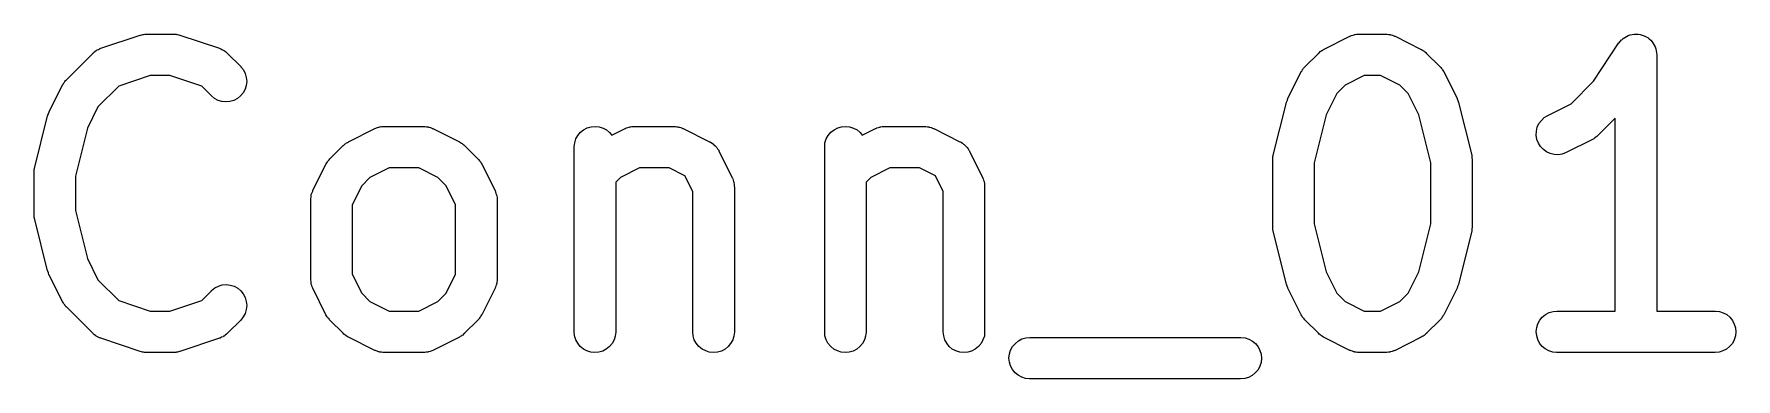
# Model space of a CAD drawing. Extents: x 118.6 to 187.3, y -130.9 to -41.9.
# Drawn here: x 119.77 to 125.92, y -61.35 to -60.11 of the extents above; entities that cross this region are included whole.
import ezdxf

# ---------------------------------------------------------------- set-up
doc = ezdxf.new("R2010")
doc.units = 0
doc.layers.add('BLACK', color=7, linetype='CONTINUOUS')

msp = doc.modelspace()

# ---------------------------------------------------------------- linework, layer by layer
at = {"layer": 'BLACK', "linetype": 'CONTINUOUS'}
for p, q in [((120.014, -60.1588), (120.157, -60.1112)), ((120.157, -60.1112), (120.158, -60.1109)), ((120.158, -60.1109), (120.162, -60.11)), ((120.162, -60.11), (120.166, -60.1088)), ((120.166, -60.1088), (120.169, -60.1085)), ((120.169, -60.1085), (120.173, -60.1079)), ((120.173, -60.1079), (120.177, -60.1078)), ((120.177, -60.1078), (120.181, -60.1074)), ((120.181, -60.1074), (120.276, -60.1074)), ((120.276, -60.1074), (120.277, -60.1074)), ((120.277, -60.1074), (120.281, -60.1079)), ((120.281, -60.1079), (120.286, -60.108)), ((120.286, -60.108), (120.289, -60.1087)), ((120.289, -60.1087), (120.292, -60.109)), ((120.292, -60.109), (120.296, -60.1103)), ((120.296, -60.1103), (120.3, -60.1112)), ((120.3, -60.1112), (120.443, -60.1588)), ((124.433, -60.1629), (124.528, -60.1153)), ((124.528, -60.1153), (124.529, -60.1148)), ((124.529, -60.1148), (124.531, -60.1141)), ((124.531, -60.1141), (124.533, -60.113)), ((124.533, -60.113), (124.538, -60.1116)), ((124.538, -60.1116), (124.543, -60.1098)), ((124.543, -60.1098), (124.545, -60.1094)), ((124.545, -60.1094), (124.547, -60.1088)), ((124.547, -60.1088), (124.552, -60.1083)), ((124.552, -60.1083), (124.558, -60.1075)), ((124.558, -60.1075), (124.56, -60.1076)), ((124.56, -60.1076), (124.562, -60.1074)), ((124.562, -60.1074), (124.657, -60.1074)), ((124.657, -60.1074), (124.658, -60.1074)), ((124.658, -60.1074), (124.66, -60.1076)), ((124.66, -60.1076), (124.663, -60.1076)), ((124.663, -60.1076), (124.668, -60.1084)), ((124.668, -60.1084), (124.673, -60.109)), ((124.673, -60.109), (124.675, -60.1097)), ((124.675, -60.1097), (124.677, -60.1101)), ((124.677, -60.1101), (124.682, -60.1119)), ((124.682, -60.1119), (124.687, -60.1134)), ((124.687, -60.1134), (124.689, -60.1145)), ((124.689, -60.1145), (124.691, -60.1153)), ((124.691, -60.1153), (124.786, -60.1629)), ((125.408, -60.2775), (125.499, -60.1408)), ((125.499, -60.1408), (125.5, -60.14)), ((125.5, -60.1399), (125.505, -60.1343)), ((125.5, -60.14), (125.5, -60.1399)), ((125.5, -60.14), (125.5, -60.14)), ((125.5, -60.14), (125.5, -60.14)), ((125.505, -60.1343), (125.509, -60.1288)), ((125.509, -60.1288), (125.51, -60.1287)), ((125.509, -60.1288), (125.509, -60.1288)), ((125.51, -60.1287), (125.515, -60.124)), ((125.515, -60.124), (125.521, -60.1196)), ((125.521, -60.1196), (125.528, -60.116)), ((125.521, -60.1196), (125.521, -60.1196)), ((125.521, -60.1196), (125.521, -60.1196)), ((125.528, -60.116), (125.534, -60.1128)), ((125.534, -60.1128), (125.541, -60.1107)), ((125.534, -60.1128), (125.534, -60.1128)), ((125.534, -60.1128), (125.534, -60.1128)), ((125.541, -60.1107), (125.548, -60.1087)), ((125.548, -60.1087), (125.555, -60.108)), ((125.548, -60.1087), (125.548, -60.1087)), ((125.548, -60.1087), (125.548, -60.1087)), ((125.555, -60.108), (125.562, -60.1074)), ((125.562, -60.1074), (125.563, -60.1074)), ((125.562, -60.1074), (125.562, -60.1074)), ((125.563, -60.1074), (125.57, -60.1082)), ((125.57, -60.1082), (125.577, -60.1089)), ((125.577, -60.1089), (125.577, -60.1089)), ((125.577, -60.1089), (125.577, -60.1089)), ((125.577, -60.1089), (125.584, -60.1112)), ((125.584, -60.1112), (125.591, -60.1132)), ((125.591, -60.1132), (125.591, -60.1133)), ((125.591, -60.1133), (125.591, -60.1133)), ((125.591, -60.1133), (125.598, -60.1168)), ((125.598, -60.1168), (125.604, -60.1202)), ((125.604, -60.1202), (125.604, -60.1202)), ((125.604, -60.1202), (125.604, -60.1203)), ((125.604, -60.1203), (125.609, -60.1248)), ((125.609, -60.1248), (125.615, -60.1295)), ((125.615, -60.1295), (125.615, -60.1296)), ((125.615, -60.1296), (125.615, -60.1296)), ((125.615, -60.1296), (125.62, -60.1356)), ((125.62, -60.1356), (125.624, -60.1409)), ((125.624, -60.1409), (125.624, -60.1409)), ((125.624, -60.1409), (125.624, -60.141)), ((125.624, -60.141), (125.628, -60.1479)), ((119.89, -60.2722), (119.985, -60.177)), ((119.985, -60.177), (119.986, -60.1762)), ((119.986, -60.1762), (119.988, -60.1749)), ((119.988, -60.1749), (119.989, -60.1733)), ((119.989, -60.1733), (119.993, -60.1703)), ((119.993, -60.1703), (119.997, -60.1671)), ((119.997, -60.1671), (119.999, -60.1661)), ((119.999, -60.1661), (120.001, -60.1648)), ((120.001, -60.1648), (120.006, -60.1627)), ((120.006, -60.1627), (120.01, -60.1604)), ((120.01, -60.1604), (120.012, -60.1597)), ((120.012, -60.1597), (120.014, -60.1588)), ((120.443, -60.1588), (120.444, -60.1592)), ((120.444, -60.1592), (120.446, -60.1601)), ((120.446, -60.1601), (120.448, -60.1608)), ((120.448, -60.1608), (120.452, -60.1632)), ((120.452, -60.1632), (120.457, -60.1653)), ((120.457, -60.1653), (120.459, -60.1666)), ((120.459, -60.1666), (120.461, -60.1677)), ((120.461, -60.1677), (120.465, -60.1709)), ((120.465, -60.1709), (120.469, -60.1739)), ((120.469, -60.1739), (120.47, -60.1756)), ((120.47, -60.1756), (120.472, -60.177)), ((120.472, -60.177), (120.52, -60.2246)), ((124.366, -60.2246), (124.414, -60.177)), ((124.414, -60.1762), (124.418, -60.1736)), ((124.414, -60.177), (124.414, -60.1762)), ((124.418, -60.1736), (124.421, -60.1707)), ((124.421, -60.1707), (124.423, -60.169)), ((124.423, -60.169), (124.426, -60.1671)), ((124.426, -60.1671), (124.43, -60.1652)), ((124.43, -60.1652), (124.433, -60.1629)), ((124.786, -60.1629), (124.787, -60.1634)), ((124.787, -60.1634), (124.79, -60.1657)), ((124.79, -60.1657), (124.794, -60.1677)), ((124.794, -60.1677), (124.797, -60.1697)), ((124.797, -60.1697), (124.799, -60.1714)), ((124.799, -60.1714), (124.802, -60.1743)), ((124.802, -60.1743), (124.805, -60.177)), ((124.805, -60.177), (124.853, -60.2246)), ((125.628, -60.1479), (125.631, -60.1538)), ((125.631, -60.1538), (125.631, -60.1539)), ((125.631, -60.1539), (125.631, -60.1539)), ((125.631, -60.1539), (125.633, -60.161)), ((125.633, -60.161), (125.635, -60.1678)), ((125.635, -60.1678), (125.635, -60.1679)), ((125.635, -60.1679), (125.635, -60.1679)), ((125.635, -60.1679), (125.636, -60.1753)), ((125.636, -60.1753), (125.637, -60.1824)), ((125.637, -60.1824), (125.637, -61.1074)), ((120.193, -60.2574), (120.079, -60.2956)), ((120.264, -60.2574), (120.193, -60.2574)), ((120.379, -60.2956), (120.264, -60.2574)), ((120.52, -60.2246), (120.52, -60.2253)), ((120.52, -60.2253), (120.53, -60.2368)), ((120.53, -60.2368), (120.536, -60.2498)), ((120.536, -60.2498), (120.54, -60.2638)), ((120.54, -60.2638), (120.542, -60.2784)), ((124.304, -60.3393), (124.352, -60.2441)), ((124.352, -60.2431), (124.355, -60.2396)), ((124.352, -60.2441), (124.352, -60.2431)), ((124.355, -60.2396), (124.357, -60.2359)), ((124.357, -60.2359), (124.359, -60.2335)), ((124.359, -60.2335), (124.36, -60.2309)), ((124.36, -60.2309), (124.363, -60.2278)), ((124.363, -60.2278), (124.366, -60.2246)), ((124.58, -60.2574), (124.511, -60.2916)), ((124.639, -60.2574), (124.58, -60.2574)), ((124.708, -60.2916), (124.639, -60.2574)), ((124.853, -60.2246), (124.854, -60.2253)), ((124.854, -60.2253), (124.856, -60.2286)), ((124.856, -60.2286), (124.859, -60.2317)), ((124.859, -60.2317), (124.861, -60.2343)), ((124.861, -60.2343), (124.863, -60.2368)), ((124.863, -60.2368), (124.865, -60.2405)), ((124.865, -60.2405), (124.867, -60.2441)), ((124.867, -60.2441), (124.915, -60.3393)), ((119.828, -60.3869), (119.876, -60.2917)), ((119.876, -60.2908), (119.879, -60.2872)), ((119.876, -60.2917), (119.876, -60.2908)), ((119.879, -60.2872), (119.881, -60.2835)), ((119.881, -60.2835), (119.883, -60.2811)), ((119.883, -60.2811), (119.884, -60.2785)), ((119.884, -60.2785), (119.887, -60.2755)), ((119.887, -60.2755), (119.89, -60.2722)), ((120.079, -60.2956), (120.004, -60.3697)), ((120.414, -60.3307), (120.379, -60.2956)), ((120.425, -60.3399), (120.414, -60.3307)), ((120.519, -60.331), (120.508, -60.3402)), ((120.529, -60.3198), (120.519, -60.331)), ((120.536, -60.3069), (120.529, -60.3198)), ((120.54, -60.293), (120.536, -60.3069)), ((120.542, -60.2784), (120.54, -60.293)), ((124.481, -60.322), (124.442, -60.399)), ((124.511, -60.2916), (124.481, -60.322)), ((124.738, -60.322), (124.708, -60.2916)), ((124.777, -60.399), (124.738, -60.322)), ((125.327, -60.3588), (125.408, -60.2775)), ((119.825, -60.3941), (119.828, -60.3876)), ((119.828, -60.3873), (119.828, -60.3869)), ((119.828, -60.3876), (119.828, -60.3873)), ((120.004, -60.3697), (119.966, -60.4467)), ((120.438, -60.3469), (120.425, -60.3399)), ((120.452, -60.3511), (120.438, -60.3469)), ((120.466, -60.3526), (120.452, -60.3511)), ((120.481, -60.3512), (120.466, -60.3526)), ((120.495, -60.3471), (120.481, -60.3512)), ((120.508, -60.3402), (120.495, -60.3471)), ((124.251, -60.5451), (124.299, -60.3547)), ((124.299, -60.353), (124.302, -60.3465)), ((124.299, -60.3533), (124.299, -60.353)), ((124.299, -60.3537), (124.299, -60.3533)), ((124.299, -60.3547), (124.299, -60.3537)), ((124.302, -60.3465), (124.304, -60.3399)), ((124.304, -60.3396), (124.304, -60.3393)), ((124.304, -60.3399), (124.304, -60.3396)), ((124.915, -60.3393), (124.915, -60.3403)), ((124.915, -60.3403), (124.915, -60.3406)), ((124.915, -60.3406), (124.915, -60.3409)), ((124.915, -60.3409), (124.918, -60.3475)), ((124.918, -60.3475), (124.92, -60.354)), ((124.92, -60.354), (124.92, -60.3543)), ((124.92, -60.3543), (124.92, -60.3547)), ((124.92, -60.3547), (124.968, -60.5451)), ((125.243, -60.401), (125.327, -60.3588)), ((119.775, -60.5928), (119.822, -60.4023)), ((119.822, -60.4023), (119.823, -60.4013)), ((119.823, -60.4006), (119.825, -60.3941)), ((119.823, -60.4009), (119.823, -60.4006)), ((119.823, -60.4013), (119.823, -60.4009)), ((119.966, -60.4467), (119.923, -60.6202)), ((120.909, -60.4963), (121.005, -60.4486)), ((121.005, -60.4482), (121.008, -60.4474)), ((121.005, -60.4486), (121.005, -60.4482)), ((121.008, -60.4474), (121.01, -60.4464)), ((121.01, -60.4464), (121.014, -60.4449)), ((121.014, -60.4449), (121.019, -60.4431)), ((121.019, -60.4431), (121.021, -60.4428)), ((121.021, -60.4428), (121.024, -60.4421)), ((121.024, -60.4421), (121.029, -60.4416)), ((121.029, -60.4416), (121.034, -60.4408)), ((121.034, -60.4408), (121.036, -60.4409)), ((121.036, -60.4409), (121.038, -60.4407)), ((121.038, -60.4407), (121.181, -60.4407)), ((121.181, -60.4407), (121.182, -60.4407)), ((121.182, -60.4407), (121.184, -60.441)), ((121.184, -60.441), (121.186, -60.4409)), ((121.186, -60.4409), (121.191, -60.4418)), ((121.191, -60.4418), (121.197, -60.4424)), ((121.197, -60.4424), (121.199, -60.443)), ((121.199, -60.443), (121.201, -60.4434)), ((121.201, -60.4434), (121.206, -60.4452)), ((121.206, -60.4452), (121.21, -60.4468)), ((121.21, -60.4468), (121.212, -60.4478)), ((121.212, -60.4478), (121.214, -60.4486)), ((121.214, -60.4486), (121.31, -60.4963)), ((121.748, -60.4621), (121.759, -60.453)), ((121.759, -60.453), (121.772, -60.4462)), ((121.772, -60.4462), (121.786, -60.442)), ((121.786, -60.442), (121.801, -60.4407)), ((121.801, -60.4407), (121.815, -60.4422)), ((121.815, -60.4422), (121.829, -60.4466)), ((121.829, -60.4466), (121.842, -60.4535)), ((121.842, -60.4535), (121.853, -60.4629)), ((121.861, -60.4727), (121.909, -60.4486)), ((121.909, -60.4486), (121.91, -60.4482)), ((121.91, -60.4482), (121.912, -60.4474)), ((121.912, -60.4474), (121.914, -60.4464)), ((121.914, -60.4464), (121.919, -60.4449)), ((121.919, -60.4449), (121.924, -60.4431)), ((121.924, -60.4431), (121.926, -60.4428)), ((121.926, -60.4428), (121.928, -60.4421)), ((121.928, -60.4421), (121.933, -60.4416)), ((121.933, -60.4416), (121.938, -60.4408)), ((121.938, -60.4408), (121.941, -60.4409)), ((121.941, -60.4409), (121.943, -60.4407)), ((121.943, -60.4407), (122.086, -60.4407)), ((122.086, -60.4407), (122.087, -60.4407)), ((122.087, -60.4407), (122.089, -60.441)), ((122.089, -60.441), (122.091, -60.4409)), ((122.091, -60.4409), (122.096, -60.4418)), ((122.096, -60.4418), (122.101, -60.4424)), ((122.101, -60.4424), (122.103, -60.443)), ((122.103, -60.443), (122.106, -60.4434)), ((122.106, -60.4434), (122.11, -60.4452)), ((122.11, -60.4452), (122.115, -60.4468)), ((122.115, -60.4468), (122.117, -60.4478)), ((122.117, -60.4478), (122.119, -60.4486)), ((122.119, -60.4486), (122.214, -60.4963)), ((122.652, -60.4621), (122.664, -60.453)), ((122.664, -60.453), (122.677, -60.4462)), ((122.677, -60.4462), (122.691, -60.442)), ((122.691, -60.442), (122.705, -60.4407)), ((122.705, -60.4407), (122.72, -60.4422)), ((122.72, -60.4422), (122.734, -60.4466)), ((122.734, -60.4466), (122.747, -60.4535)), ((122.747, -60.4535), (122.758, -60.4629)), ((122.766, -60.4727), (122.814, -60.4486)), ((122.814, -60.4486), (122.815, -60.4482)), ((122.815, -60.4482), (122.817, -60.4474)), ((122.817, -60.4474), (122.819, -60.4464)), ((122.819, -60.4464), (122.824, -60.4449)), ((122.824, -60.4449), (122.829, -60.4431)), ((122.829, -60.4431), (122.831, -60.4428)), ((122.831, -60.4428), (122.833, -60.4421)), ((122.833, -60.4421), (122.838, -60.4416)), ((122.838, -60.4416), (122.843, -60.4408)), ((122.843, -60.4408), (122.845, -60.4409)), ((122.845, -60.4409), (122.848, -60.4407)), ((122.848, -60.4407), (122.99, -60.4407)), ((122.99, -60.4407), (122.992, -60.4407)), ((122.992, -60.4407), (122.994, -60.441)), ((122.994, -60.441), (122.996, -60.4409)), ((122.996, -60.4409), (123.001, -60.4418)), ((123.001, -60.4418), (123.006, -60.4424)), ((123.006, -60.4424), (123.008, -60.443)), ((123.008, -60.443), (123.01, -60.4434)), ((123.01, -60.4434), (123.015, -60.4452)), ((123.015, -60.4452), (123.02, -60.4468)), ((123.02, -60.4468), (123.022, -60.4478)), ((123.022, -60.4478), (123.024, -60.4486)), ((123.024, -60.4486), (123.119, -60.4963)), ((124.442, -60.399), (124.399, -60.5726)), ((124.82, -60.5726), (124.777, -60.399)), ((125.202, -60.4584), (125.205, -60.4441)), ((125.205, -60.4441), (125.211, -60.4308)), ((125.211, -60.4308), (125.22, -60.4189)), ((125.22, -60.4189), (125.23, -60.4088)), ((125.23, -60.4088), (125.243, -60.401)), ((125.487, -60.4111), (125.424, -60.4735)), ((125.487, -61.1074), (125.487, -60.4111)), ((120.842, -60.5579), (120.89, -60.5103)), ((120.89, -60.5103), (120.891, -60.5096)), ((120.891, -60.5096), (120.894, -60.5069)), ((120.894, -60.5069), (120.897, -60.504)), ((120.897, -60.504), (120.9, -60.5024)), ((120.9, -60.5024), (120.902, -60.5004)), ((120.902, -60.5004), (120.906, -60.4985)), ((120.906, -60.4985), (120.909, -60.4963)), ((121.31, -60.4963), (121.311, -60.4967)), ((121.311, -60.4967), (121.314, -60.499)), ((121.314, -60.499), (121.318, -60.501)), ((121.318, -60.501), (121.32, -60.503)), ((121.32, -60.503), (121.323, -60.5047)), ((121.323, -60.5047), (121.326, -60.5076)), ((121.326, -60.5076), (121.329, -60.5103)), ((121.329, -60.5103), (121.377, -60.5579)), ((121.725, -60.5147), (121.727, -60.5001)), ((121.725, -60.5157), (121.725, -60.5147)), ((121.725, -61.1824), (121.725, -60.5157)), ((121.727, -60.5001), (121.731, -60.4862)), ((121.731, -60.4862), (121.738, -60.4733)), ((121.738, -60.4733), (121.748, -60.4621)), ((121.853, -60.4629), (121.861, -60.4727)), ((122.214, -60.4963), (122.215, -60.4967)), ((122.215, -60.4967), (122.217, -60.4976)), ((122.217, -60.4976), (122.218, -60.4983)), ((122.218, -60.4983), (122.223, -60.5016)), ((122.223, -60.5016), (122.228, -60.5047)), ((122.228, -60.5047), (122.229, -60.5058)), ((122.229, -60.5058), (122.23, -60.5068)), ((122.23, -60.5068), (122.234, -60.5109)), ((122.234, -60.5109), (122.238, -60.5149)), ((122.238, -60.5149), (122.239, -60.5162)), ((122.63, -60.5147), (122.631, -60.5001)), ((122.63, -60.5157), (122.63, -60.5147)), ((122.63, -61.1824), (122.63, -60.5157)), ((122.631, -60.5001), (122.636, -60.4862)), ((122.636, -60.4862), (122.643, -60.4733)), ((122.643, -60.4733), (122.652, -60.4621)), ((122.758, -60.4629), (122.766, -60.4727)), ((123.119, -60.4963), (123.12, -60.4967)), ((123.12, -60.4967), (123.122, -60.4976)), ((123.122, -60.4976), (123.123, -60.4983)), ((123.123, -60.4983), (123.128, -60.5016)), ((123.128, -60.5016), (123.132, -60.5047)), ((123.132, -60.5047), (123.134, -60.5058)), ((123.134, -60.5058), (123.135, -60.5068)), ((123.135, -60.5068), (123.139, -60.5109)), ((123.139, -60.5109), (123.143, -60.5149)), ((123.143, -60.5149), (123.144, -60.5162)), ((125.201, -60.473), (125.202, -60.4584)), ((125.204, -60.4875), (125.201, -60.473)), ((125.209, -60.5012), (125.204, -60.4875)), ((125.217, -60.5136), (125.209, -60.5012)), ((125.227, -60.5243), (125.217, -60.5136)), ((125.405, -60.4876), (125.31, -60.5352)), ((125.409, -60.4853), (125.405, -60.4876)), ((125.412, -60.4834), (125.409, -60.4853)), ((125.415, -60.4814), (125.412, -60.4834)), ((125.417, -60.4798), (125.415, -60.4814)), ((125.42, -60.4769), (125.417, -60.4798)), ((125.424, -60.4742), (125.42, -60.4769)), ((125.424, -60.4735), (125.424, -60.4742)), ((120.781, -60.6726), (120.828, -60.5774)), ((120.828, -60.5774), (120.829, -60.5765)), ((120.829, -60.5765), (120.831, -60.5729)), ((120.831, -60.5729), (120.833, -60.5692)), ((120.833, -60.5692), (120.835, -60.5668)), ((120.835, -60.5668), (120.837, -60.5642)), ((120.837, -60.5642), (120.84, -60.5612)), ((120.84, -60.5612), (120.842, -60.5579)), ((121.377, -60.5579), (121.378, -60.5587)), ((121.378, -60.5587), (121.38, -60.562)), ((121.38, -60.562), (121.383, -60.565)), ((121.383, -60.565), (121.385, -60.5677)), ((121.385, -60.5677), (121.387, -60.5701)), ((121.387, -60.5701), (121.389, -60.5738)), ((121.389, -60.5738), (121.391, -60.5774)), ((121.391, -60.5774), (121.439, -60.6726)), ((122.239, -60.5162), (122.24, -60.5174)), ((122.24, -60.5174), (122.243, -60.5222)), ((122.243, -60.5222), (122.247, -60.5269)), ((122.247, -60.5269), (122.247, -60.5284)), ((122.247, -60.5284), (122.248, -60.5298)), ((122.248, -60.5298), (122.296, -60.625)), ((123.144, -60.5162), (123.145, -60.5174)), ((123.145, -60.5174), (123.148, -60.5222)), ((123.148, -60.5222), (123.151, -60.5269)), ((123.151, -60.5269), (123.152, -60.5284)), ((123.152, -60.5284), (123.153, -60.5298)), ((123.153, -60.5298), (123.2, -60.625)), ((124.249, -60.5596), (124.25, -60.5537)), ((124.249, -60.561), (124.249, -60.5596)), ((124.249, -60.5623), (124.249, -60.561)), ((124.249, -60.5633), (124.249, -60.5623)), ((124.249, -60.8014), (124.249, -60.5633)), ((124.25, -60.5477), (124.251, -60.5465)), ((124.25, -60.5537), (124.25, -60.5477)), ((124.251, -60.5465), (124.251, -60.5451)), ((124.399, -60.5726), (124.399, -60.7922)), ((124.82, -60.7922), (124.82, -60.5726)), ((124.968, -60.5451), (124.968, -60.5462)), ((124.968, -60.5462), (124.968, -60.5475)), ((124.968, -60.5475), (124.969, -60.5488)), ((124.969, -60.5488), (124.969, -60.5547)), ((124.969, -60.5547), (124.97, -60.5607)), ((124.97, -60.5607), (124.97, -60.562)), ((124.97, -60.562), (124.97, -60.5633)), ((124.97, -60.5633), (124.97, -60.8014)), ((125.238, -60.5329), (125.227, -60.5243)), ((125.252, -60.539), (125.238, -60.5329)), ((125.266, -60.5424), (125.252, -60.539)), ((125.281, -60.543), (125.266, -60.5424)), ((125.295, -60.5407), (125.281, -60.543)), ((125.309, -60.5356), (125.295, -60.5407)), ((125.31, -60.5352), (125.309, -60.5356)), ((119.773, -60.6072), (119.774, -60.6013)), ((119.773, -60.6086), (119.773, -60.6072)), ((119.773, -60.6099), (119.773, -60.6086)), ((119.773, -60.611), (119.773, -60.6099)), ((119.773, -60.7538), (119.773, -60.611)), ((119.774, -60.5954), (119.775, -60.5941)), ((119.774, -60.6013), (119.774, -60.5954)), ((119.775, -60.5941), (119.775, -60.5928)), ((119.923, -60.6202), (119.923, -60.7446)), ((120.987, -60.625), (120.957, -60.6554)), ((121.056, -60.5907), (120.987, -60.625)), ((121.163, -60.5907), (121.056, -60.5907)), ((121.232, -60.625), (121.163, -60.5907)), ((121.262, -60.6554), (121.232, -60.625)), ((121.892, -60.625), (121.875, -60.642)), ((121.961, -60.5907), (121.892, -60.625)), ((122.068, -60.5907), (121.961, -60.5907)), ((122.125, -60.6192), (122.068, -60.5907)), ((122.154, -60.6763), (122.125, -60.6192)), ((122.296, -60.625), (122.296, -60.626)), ((122.296, -60.626), (122.297, -60.628)), ((122.297, -60.628), (122.298, -60.63)), ((122.298, -60.63), (122.299, -60.6349)), ((122.299, -60.6349), (122.301, -60.6397)), ((122.797, -60.625), (122.78, -60.642)), ((122.865, -60.5907), (122.797, -60.625)), ((122.973, -60.5907), (122.865, -60.5907)), ((123.03, -60.6192), (122.973, -60.5907)), ((123.058, -60.6763), (123.03, -60.6192)), ((123.2, -60.625), (123.201, -60.626)), ((123.201, -60.626), (123.202, -60.628)), ((123.202, -60.628), (123.203, -60.63)), ((123.203, -60.63), (123.204, -60.6349)), ((123.204, -60.6349), (123.206, -60.6397)), ((120.773, -60.7007), (120.774, -60.6957)), ((120.774, -60.6906), (120.775, -60.6885)), ((120.774, -60.6957), (120.774, -60.6906)), ((120.775, -60.6863), (120.777, -60.6815)), ((120.775, -60.6885), (120.775, -60.6863)), ((120.777, -60.6815), (120.779, -60.6766)), ((120.779, -60.6766), (120.78, -60.6747)), ((120.78, -60.6747), (120.781, -60.6726)), ((120.957, -60.6554), (120.923, -60.7239)), ((121.296, -60.7239), (121.262, -60.6554)), ((121.439, -60.6726), (121.439, -60.6736)), ((121.439, -60.6736), (121.44, -60.6757)), ((121.44, -60.6757), (121.441, -60.6776)), ((121.441, -60.6776), (121.442, -60.6825)), ((121.442, -60.6825), (121.444, -60.6873)), ((121.444, -60.6873), (121.444, -60.6895)), ((121.444, -60.6895), (121.445, -60.6916)), ((121.445, -60.6916), (121.446, -60.6967)), ((121.446, -60.6967), (121.446, -60.7018)), ((121.875, -60.642), (121.875, -61.1824)), ((122.154, -61.1824), (122.154, -60.6763)), ((122.301, -60.6397), (122.302, -60.6419)), ((122.302, -60.6419), (122.302, -60.644)), ((122.302, -60.644), (122.303, -60.6491)), ((122.303, -60.6491), (122.303, -60.6542)), ((122.303, -60.6542), (122.303, -60.6564)), ((122.303, -60.6564), (122.304, -60.6586)), ((122.304, -60.6586), (122.304, -61.1824)), ((122.78, -60.642), (122.78, -61.1824)), ((123.058, -61.1824), (123.058, -60.6763)), ((123.206, -60.6397), (123.206, -60.6419)), ((123.206, -60.6419), (123.207, -60.644)), ((123.207, -60.644), (123.207, -60.6491)), ((123.207, -60.6491), (123.208, -60.6542)), ((123.208, -60.6542), (123.208, -60.6564)), ((123.208, -60.6564), (123.208, -60.6586)), ((123.208, -60.6586), (123.208, -61.1824)), ((119.773, -60.7551), (119.773, -60.7538)), ((119.773, -60.7565), (119.773, -60.7551)), ((119.773, -60.7624), (119.773, -60.7565)), ((119.923, -60.7446), (119.966, -60.9181)), ((120.773, -60.7029), (120.773, -60.7007)), ((120.773, -60.7051), (120.773, -60.7029)), ((120.773, -60.7062), (120.773, -60.7051)), ((120.773, -60.9919), (120.773, -60.7062)), ((120.923, -60.7239), (120.923, -60.9742)), ((121.296, -60.9742), (121.296, -60.7239)), ((121.446, -60.7018), (121.446, -60.704)), ((121.446, -60.704), (121.446, -60.7062)), ((121.446, -60.7062), (121.446, -60.9919)), ((119.774, -60.7684), (119.773, -60.7624)), ((119.774, -60.7697), (119.774, -60.7684)), ((119.775, -60.771), (119.774, -60.7697)), ((119.775, -60.772), (119.775, -60.771)), ((119.822, -60.9625), (119.775, -60.772)), ((124.249, -60.8028), (124.249, -60.8014)), ((124.249, -60.8041), (124.249, -60.8028)), ((124.25, -60.81), (124.249, -60.8041)), ((124.25, -60.816), (124.25, -60.81)), ((124.251, -60.8173), (124.25, -60.816)), ((124.251, -60.8186), (124.251, -60.8173)), ((124.251, -60.8196), (124.251, -60.8186)), ((124.299, -61.0101), (124.251, -60.8196)), ((124.399, -60.7922), (124.442, -60.9657)), ((124.777, -60.9657), (124.82, -60.7922)), ((124.968, -60.8196), (124.92, -61.0101)), ((124.969, -60.817), (124.968, -60.8183)), ((124.968, -60.8183), (124.968, -60.8196)), ((124.97, -60.8051), (124.969, -60.8111)), ((124.969, -60.8111), (124.969, -60.817)), ((124.97, -60.8014), (124.97, -60.8025)), ((124.97, -60.8025), (124.97, -60.8038)), ((124.97, -60.8038), (124.97, -60.8051)), ((119.966, -60.9181), (120.004, -60.9951)), ((119.823, -60.9628), (119.822, -60.9625)), ((119.823, -60.9631), (119.823, -60.9628)), ((119.825, -60.9696), (119.823, -60.9631)), ((119.827, -60.9763), (119.825, -60.9696)), ((119.828, -60.9766), (119.827, -60.9763)), ((119.828, -60.9769), (119.828, -60.9766)), ((119.828, -60.9778), (119.828, -60.9769)), ((119.876, -61.0731), (119.828, -60.9778)), ((120.004, -60.9951), (120.079, -61.0692)), ((120.773, -60.9941), (120.773, -60.9919)), ((120.773, -60.9963), (120.773, -60.9941)), ((120.774, -61.0014), (120.773, -60.9963)), ((120.774, -61.0065), (120.774, -61.0014)), ((120.775, -61.0086), (120.774, -61.0065)), ((120.923, -60.9742), (120.957, -61.0427)), ((121.262, -61.0427), (121.296, -60.9742)), ((121.445, -61.0075), (121.444, -61.0096)), ((121.446, -60.9974), (121.445, -61.0024)), ((121.445, -61.0024), (121.445, -61.0075)), ((121.446, -60.9919), (121.446, -60.993)), ((121.446, -60.993), (121.446, -60.9951)), ((121.446, -60.9951), (121.446, -60.9974)), ((124.442, -60.9657), (124.481, -61.0427)), ((124.738, -61.0427), (124.777, -60.9657)), ((120.079, -61.0692), (120.193, -61.1074)), ((120.264, -61.1074), (120.379, -61.0692)), ((120.379, -61.0692), (120.414, -61.0341)), ((120.414, -61.0334), (120.426, -61.0242)), ((120.414, -61.0341), (120.414, -61.0334)), ((120.426, -61.0242), (120.439, -61.0175)), ((120.439, -61.0175), (120.453, -61.0134)), ((120.453, -61.0134), (120.467, -61.0121)), ((120.467, -61.0121), (120.482, -61.0137)), ((120.482, -61.0137), (120.496, -61.0181)), ((120.496, -61.0181), (120.509, -61.0251)), ((120.509, -61.0251), (120.52, -61.0345)), ((120.52, -61.0345), (120.529, -61.0459)), ((120.529, -61.0459), (120.536, -61.0588)), ((120.536, -61.0588), (120.54, -61.0728)), ((120.775, -61.0108), (120.775, -61.0086)), ((120.777, -61.0156), (120.775, -61.0108)), ((120.778, -61.0205), (120.777, -61.0156)), ((120.779, -61.0224), (120.778, -61.0205)), ((120.78, -61.0245), (120.779, -61.0224)), ((120.781, -61.0254), (120.78, -61.0245)), ((120.828, -61.1207), (120.781, -61.0254)), ((120.957, -61.0427), (120.987, -61.0731)), ((121.232, -61.0731), (121.262, -61.0427)), ((121.439, -61.0254), (121.391, -61.1207)), ((121.44, -61.0214), (121.439, -61.0234)), ((121.439, -61.0234), (121.439, -61.0254)), ((121.442, -61.0166), (121.44, -61.0214)), ((121.444, -61.0118), (121.442, -61.0166)), ((121.444, -61.0096), (121.444, -61.0118)), ((124.299, -61.0104), (124.299, -61.0101)), ((124.299, -61.0108), (124.299, -61.0104)), ((124.301, -61.0173), (124.299, -61.0108)), ((124.304, -61.0239), (124.301, -61.0173)), ((124.304, -61.0242), (124.304, -61.0239)), ((124.304, -61.0245), (124.304, -61.0242)), ((124.304, -61.0254), (124.304, -61.0245)), ((124.352, -61.1207), (124.304, -61.0254)), ((124.481, -61.0427), (124.511, -61.0731)), ((124.708, -61.0731), (124.738, -61.0427)), ((124.915, -61.0254), (124.867, -61.1207)), ((124.917, -61.0183), (124.915, -61.0248)), ((124.915, -61.0248), (124.915, -61.0251)), ((124.915, -61.0251), (124.915, -61.0254)), ((124.92, -61.0118), (124.917, -61.0183)), ((124.92, -61.0101), (124.92, -61.0111)), ((124.92, -61.0111), (124.92, -61.0114)), ((124.92, -61.0114), (124.92, -61.0118)), ((119.878, -61.0766), (119.876, -61.0731)), ((119.88, -61.0804), (119.878, -61.0766)), ((119.882, -61.0828), (119.88, -61.0804)), ((119.884, -61.0855), (119.882, -61.0828)), ((119.886, -61.0885), (119.884, -61.0855)), ((119.889, -61.0918), (119.886, -61.0885)), ((119.89, -61.0926), (119.889, -61.0918)), ((119.985, -61.1878), (119.89, -61.0926)), ((120.193, -61.1074), (120.264, -61.1074)), ((120.529, -61.1289), (120.52, -61.1402)), ((120.536, -61.116), (120.529, -61.1289)), ((120.54, -61.102), (120.536, -61.116)), ((120.54, -61.0728), (120.542, -61.0874)), ((120.542, -61.0874), (120.54, -61.102)), ((120.83, -61.1243), (120.828, -61.1207)), ((120.832, -61.128), (120.83, -61.1243)), ((120.834, -61.1304), (120.832, -61.128)), ((120.836, -61.1331), (120.834, -61.1304)), ((120.987, -61.0731), (121.056, -61.1074)), ((121.056, -61.1074), (121.163, -61.1074)), ((121.163, -61.1074), (121.232, -61.0731)), ((121.386, -61.1289), (121.384, -61.1313)), ((121.388, -61.1252), (121.386, -61.1289)), ((121.39, -61.1216), (121.388, -61.1252)), ((121.391, -61.1207), (121.39, -61.1216)), ((124.354, -61.1243), (124.352, -61.1207)), ((124.356, -61.128), (124.354, -61.1243)), ((124.358, -61.1304), (124.356, -61.128)), ((124.36, -61.1331), (124.358, -61.1304)), ((124.511, -61.0731), (124.58, -61.1074)), ((124.58, -61.1074), (124.639, -61.1074)), ((124.639, -61.1074), (124.708, -61.0731)), ((124.862, -61.1289), (124.86, -61.1313)), ((124.864, -61.1252), (124.862, -61.1289)), ((124.867, -61.1216), (124.864, -61.1252)), ((124.867, -61.1207), (124.867, -61.1216)), ((125.214, -61.1404), (125.223, -61.1292)), ((125.223, -61.1292), (125.235, -61.1199)), ((125.235, -61.1199), (125.248, -61.113)), ((125.248, -61.113), (125.262, -61.1088)), ((125.262, -61.1088), (125.276, -61.1074)), ((125.276, -61.1074), (125.487, -61.1074)), ((125.637, -61.1074), (125.848, -61.1074)), ((125.848, -61.1074), (125.849, -61.1074)), ((125.849, -61.1074), (125.863, -61.109)), ((125.863, -61.109), (125.877, -61.1134)), ((125.877, -61.1134), (125.89, -61.1205)), ((125.89, -61.1205), (125.901, -61.1299)), ((125.901, -61.1299), (125.91, -61.1413)), ((119.987, -61.1892), (119.985, -61.1878)), ((119.988, -61.1908), (119.987, -61.1892)), ((119.992, -61.1938), (119.988, -61.1908)), ((120.468, -61.1915), (120.464, -61.1945)), ((120.47, -61.1899), (120.468, -61.1915)), ((120.471, -61.1885), (120.47, -61.1899)), ((120.472, -61.1878), (120.471, -61.1885)), ((120.52, -61.1402), (120.472, -61.1878)), ((120.839, -61.1361), (120.836, -61.1331)), ((120.841, -61.1394), (120.839, -61.1361)), ((120.842, -61.1402), (120.841, -61.1394)), ((120.89, -61.1878), (120.842, -61.1402)), ((120.893, -61.1905), (120.89, -61.1878)), ((120.896, -61.1934), (120.893, -61.1905)), ((121.325, -61.1912), (121.322, -61.1941)), ((121.328, -61.1885), (121.325, -61.1912)), ((121.329, -61.1878), (121.328, -61.1885)), ((121.377, -61.1402), (121.329, -61.1878)), ((121.38, -61.1369), (121.377, -61.1402)), ((121.382, -61.1339), (121.38, -61.1369)), ((121.384, -61.1313), (121.382, -61.1339)), ((121.726, -61.1969), (121.725, -61.1824)), ((121.875, -61.1834), (121.873, -61.198)), ((121.875, -61.1824), (121.875, -61.1834)), ((122.155, -61.1969), (122.154, -61.1824)), ((122.304, -61.1834), (122.302, -61.198)), ((122.304, -61.1824), (122.304, -61.1834)), ((122.631, -61.1969), (122.63, -61.1824)), ((122.78, -61.1834), (122.778, -61.198)), ((122.78, -61.1824), (122.78, -61.1834)), ((123.06, -61.1969), (123.058, -61.1824)), ((123.208, -61.1834), (123.207, -61.198)), ((123.208, -61.1824), (123.208, -61.1834)), ((124.363, -61.1361), (124.36, -61.1331)), ((124.365, -61.1394), (124.363, -61.1361)), ((124.366, -61.1402), (124.365, -61.1394)), ((124.414, -61.1878), (124.366, -61.1402)), ((124.417, -61.1905), (124.414, -61.1878)), ((124.42, -61.1934), (124.417, -61.1905)), ((124.801, -61.1912), (124.798, -61.1941)), ((124.805, -61.1885), (124.801, -61.1912)), ((124.853, -61.1402), (124.805, -61.1878)), ((124.805, -61.1878), (124.805, -61.1885)), ((124.856, -61.1369), (124.853, -61.1402)), ((124.859, -61.1339), (124.856, -61.1369)), ((124.86, -61.1313), (124.859, -61.1339)), ((125.201, -61.1819), (125.203, -61.1673)), ((125.203, -61.1964), (125.201, -61.1819)), ((125.203, -61.1673), (125.207, -61.1533)), ((125.207, -61.1533), (125.214, -61.1404)), ((125.91, -61.1413), (125.917, -61.1543)), ((125.917, -61.1543), (125.921, -61.1683)), ((125.921, -61.1683), (125.923, -61.1829)), ((125.923, -61.1829), (125.921, -61.1975)), ((119.996, -61.1971), (119.992, -61.1938)), ((119.998, -61.1981), (119.996, -61.1971)), ((120, -61.1994), (119.998, -61.1981)), ((120.005, -61.2016), (120, -61.1994)), ((120.009, -61.204), (120.005, -61.2016)), ((120.011, -61.2046), (120.009, -61.204)), ((120.013, -61.2056), (120.011, -61.2046)), ((120.014, -61.2059), (120.013, -61.2056)), ((120.157, -61.2535), (120.014, -61.2059)), ((120.161, -61.2545), (120.157, -61.2535)), ((120.299, -61.2539), (120.295, -61.2547)), ((120.3, -61.2535), (120.299, -61.2539)), ((120.443, -61.2059), (120.3, -61.2535)), ((120.445, -61.205), (120.443, -61.2059)), ((120.447, -61.2044), (120.445, -61.205)), ((120.451, -61.202), (120.447, -61.2044)), ((120.456, -61.2), (120.451, -61.202)), ((120.458, -61.1987), (120.456, -61.2)), ((120.46, -61.1977), (120.458, -61.1987)), ((120.464, -61.1945), (120.46, -61.1977)), ((120.899, -61.1951), (120.896, -61.1934)), ((120.901, -61.1971), (120.899, -61.1951)), ((120.905, -61.1991), (120.901, -61.1971)), ((120.908, -61.2014), (120.905, -61.1991)), ((120.909, -61.2018), (120.908, -61.2014)), ((121.005, -61.2495), (120.909, -61.2018)), ((121.007, -61.2503), (121.005, -61.2495)), ((121.009, -61.2513), (121.007, -61.2503)), ((121.013, -61.2529), (121.009, -61.2513)), ((121.018, -61.2547), (121.013, -61.2529)), ((121.205, -61.2532), (121.2, -61.255)), ((121.21, -61.2517), (121.205, -61.2532)), ((121.211, -61.2507), (121.21, -61.2517)), ((121.214, -61.2499), (121.211, -61.2507)), ((121.31, -61.2018), (121.214, -61.2495)), ((121.214, -61.2495), (121.214, -61.2499)), ((121.313, -61.1996), (121.31, -61.2018)), ((121.317, -61.1977), (121.313, -61.1996)), ((121.319, -61.1957), (121.317, -61.1977)), ((121.322, -61.1941), (121.319, -61.1957)), ((121.731, -61.211), (121.726, -61.1969)), ((121.738, -61.2239), (121.731, -61.211)), ((121.747, -61.2352), (121.738, -61.2239)), ((121.758, -61.2446), (121.747, -61.2352)), ((121.771, -61.2515), (121.758, -61.2446)), ((121.785, -61.2558), (121.771, -61.2515)), ((121.828, -61.2519), (121.814, -61.2561)), ((121.841, -61.2451), (121.828, -61.2519)), ((121.852, -61.236), (121.841, -61.2451)), ((121.862, -61.2248), (121.852, -61.236)), ((121.869, -61.2119), (121.862, -61.2248)), ((121.873, -61.198), (121.869, -61.2119)), ((122.159, -61.211), (122.155, -61.1969)), ((122.166, -61.2239), (122.159, -61.211)), ((122.175, -61.2352), (122.166, -61.2239)), ((122.187, -61.2446), (122.175, -61.2352)), ((122.2, -61.2515), (122.187, -61.2446)), ((122.213, -61.2558), (122.2, -61.2515)), ((122.257, -61.2519), (122.243, -61.2561)), ((122.27, -61.2451), (122.257, -61.2519)), ((122.281, -61.236), (122.27, -61.2451)), ((122.29, -61.2248), (122.281, -61.236)), ((122.298, -61.2119), (122.29, -61.2248)), ((122.302, -61.198), (122.298, -61.2119)), ((122.635, -61.211), (122.631, -61.1969)), ((122.642, -61.2239), (122.635, -61.211)), ((122.652, -61.2352), (122.642, -61.2239)), ((122.663, -61.2446), (122.652, -61.2352)), ((122.676, -61.2515), (122.663, -61.2446)), ((122.69, -61.2558), (122.676, -61.2515)), ((122.733, -61.2519), (122.719, -61.2561)), ((122.746, -61.2451), (122.733, -61.2519)), ((122.757, -61.236), (122.746, -61.2451)), ((122.767, -61.2248), (122.757, -61.236)), ((122.774, -61.2119), (122.767, -61.2248)), ((122.778, -61.198), (122.774, -61.2119)), ((123.064, -61.211), (123.06, -61.1969)), ((123.071, -61.2239), (123.064, -61.211)), ((123.08, -61.2352), (123.071, -61.2239)), ((123.091, -61.2446), (123.08, -61.2352)), ((123.104, -61.2515), (123.091, -61.2446)), ((123.118, -61.2558), (123.104, -61.2515)), ((123.161, -61.2519), (123.147, -61.2561)), ((123.174, -61.2451), (123.161, -61.2519)), ((123.186, -61.236), (123.174, -61.2451)), ((123.195, -61.2248), (123.186, -61.236)), ((123.202, -61.2119), (123.195, -61.2248)), ((123.207, -61.198), (123.202, -61.2119)), ((123.298, -61.2625), (123.302, -61.2486)), ((123.302, -61.2486), (123.309, -61.2357)), ((123.309, -61.2357), (123.319, -61.2244)), ((123.319, -61.2244), (123.33, -61.2151)), ((123.33, -61.2151), (123.343, -61.2083)), ((123.343, -61.2083), (123.357, -61.204)), ((123.357, -61.204), (123.371, -61.2026)), ((123.371, -61.2026), (124.133, -61.2026)), ((124.133, -61.2026), (124.134, -61.2026)), ((124.134, -61.2026), (124.149, -61.2043)), ((124.149, -61.2043), (124.163, -61.2087)), ((124.163, -61.2087), (124.176, -61.2157)), ((124.176, -61.2157), (124.187, -61.2251)), ((124.187, -61.2251), (124.196, -61.2366)), ((124.196, -61.2366), (124.203, -61.2495)), ((124.203, -61.2495), (124.207, -61.2636)), ((124.423, -61.1951), (124.42, -61.1934)), ((124.425, -61.1971), (124.423, -61.1951)), ((124.429, -61.1991), (124.425, -61.1971)), ((124.432, -61.2014), (124.429, -61.1991)), ((124.433, -61.2018), (124.432, -61.2014)), ((124.528, -61.2495), (124.433, -61.2018)), ((124.53, -61.2503), (124.528, -61.2495)), ((124.532, -61.2513), (124.53, -61.2503)), ((124.537, -61.2529), (124.532, -61.2513)), ((124.542, -61.2547), (124.537, -61.2529)), ((124.681, -61.2532), (124.676, -61.255)), ((124.686, -61.2517), (124.681, -61.2532)), ((124.688, -61.2507), (124.686, -61.2517)), ((124.69, -61.2499), (124.688, -61.2507)), ((124.691, -61.2495), (124.69, -61.2499)), ((124.786, -61.2018), (124.691, -61.2495)), ((124.789, -61.1996), (124.786, -61.2018)), ((124.793, -61.1977), (124.789, -61.1996)), ((124.796, -61.1957), (124.793, -61.1977)), ((124.798, -61.1941), (124.796, -61.1957)), ((125.207, -61.2105), (125.203, -61.1964)), ((125.213, -61.2234), (125.207, -61.2105)), ((125.223, -61.2349), (125.213, -61.2234)), ((125.234, -61.2443), (125.223, -61.2349)), ((125.247, -61.2513), (125.234, -61.2443)), ((125.261, -61.2557), (125.247, -61.2513)), ((125.876, -61.2517), (125.862, -61.256)), ((125.889, -61.2448), (125.876, -61.2517)), ((125.9, -61.2356), (125.889, -61.2448)), ((125.91, -61.2243), (125.9, -61.2356)), ((125.917, -61.2114), (125.91, -61.2243)), ((125.921, -61.1975), (125.917, -61.2114)), ((120.165, -61.2557), (120.161, -61.2545)), ((120.168, -61.2561), (120.165, -61.2557)), ((120.172, -61.2568), (120.168, -61.2561)), ((120.176, -61.2569), (120.172, -61.2568)), ((120.18, -61.2574), (120.176, -61.2569)), ((120.181, -61.2574), (120.18, -61.2574)), ((120.276, -61.2574), (120.181, -61.2574)), ((120.28, -61.257), (120.276, -61.2574)), ((120.285, -61.2569), (120.28, -61.257)), ((120.288, -61.2563), (120.285, -61.2569)), ((120.291, -61.256), (120.288, -61.2563)), ((120.295, -61.2547), (120.291, -61.256)), ((121.02, -61.2551), (121.018, -61.2547)), ((121.023, -61.2557), (121.02, -61.2551)), ((121.028, -61.2563), (121.023, -61.2557)), ((121.033, -61.2572), (121.028, -61.2563)), ((121.035, -61.2571), (121.033, -61.2572)), ((121.037, -61.2574), (121.035, -61.2571)), ((121.038, -61.2574), (121.037, -61.2574)), ((121.181, -61.2574), (121.038, -61.2574)), ((121.183, -61.2572), (121.181, -61.2574)), ((121.185, -61.2573), (121.183, -61.2572)), ((121.19, -61.2565), (121.185, -61.2573)), ((121.196, -61.256), (121.19, -61.2565)), ((121.198, -61.2553), (121.196, -61.256)), ((121.2, -61.255), (121.198, -61.2553)), ((121.799, -61.2574), (121.785, -61.2558)), ((121.814, -61.2561), (121.799, -61.2574)), ((122.228, -61.2574), (122.213, -61.2558)), ((122.243, -61.2561), (122.228, -61.2574)), ((122.704, -61.2574), (122.69, -61.2558)), ((122.719, -61.2561), (122.704, -61.2574)), ((123.133, -61.2574), (123.118, -61.2558)), ((123.147, -61.2561), (123.133, -61.2574)), ((123.296, -61.2771), (123.298, -61.2625)), ((123.298, -61.2917), (123.296, -61.2771)), ((123.302, -61.3057), (123.298, -61.2917)), ((123.309, -61.3187), (123.302, -61.3057)), ((124.202, -61.3067), (124.196, -61.3196)), ((124.207, -61.2927), (124.202, -61.3067)), ((124.207, -61.2636), (124.208, -61.2781)), ((124.208, -61.2781), (124.207, -61.2927)), ((124.544, -61.2551), (124.542, -61.2547)), ((124.546, -61.2557), (124.544, -61.2551)), ((124.551, -61.2563), (124.546, -61.2557)), ((124.556, -61.2572), (124.551, -61.2563)), ((124.559, -61.2571), (124.556, -61.2572)), ((124.561, -61.2574), (124.559, -61.2571)), ((124.562, -61.2574), (124.561, -61.2574)), ((124.657, -61.2574), (124.562, -61.2574)), ((124.659, -61.2572), (124.657, -61.2574)), ((124.662, -61.2573), (124.659, -61.2572)), ((124.667, -61.2565), (124.662, -61.2573)), ((124.672, -61.256), (124.667, -61.2565)), ((124.674, -61.2553), (124.672, -61.256)), ((124.676, -61.255), (124.674, -61.2553)), ((125.275, -61.2574), (125.261, -61.2557)), ((125.276, -61.2574), (125.275, -61.2574)), ((125.848, -61.2574), (125.276, -61.2574)), ((125.862, -61.256), (125.848, -61.2574)), ((123.318, -61.3301), (123.309, -61.3187)), ((123.329, -61.3395), (123.318, -61.3301)), ((123.342, -61.3466), (123.329, -61.3395)), ((123.356, -61.351), (123.342, -61.3466)), ((123.37, -61.3526), (123.356, -61.351)), ((123.371, -61.3526), (123.37, -61.3526)), ((124.133, -61.3526), (123.371, -61.3526)), ((124.148, -61.3512), (124.133, -61.3526)), ((124.162, -61.347), (124.148, -61.3512)), ((124.175, -61.3401), (124.162, -61.347)), ((124.186, -61.3308), (124.175, -61.3401)), ((124.196, -61.3196), (124.186, -61.3308))]:
    msp.add_line(p, q, dxfattribs=at)

doc.saveas('drawing.dxf')
